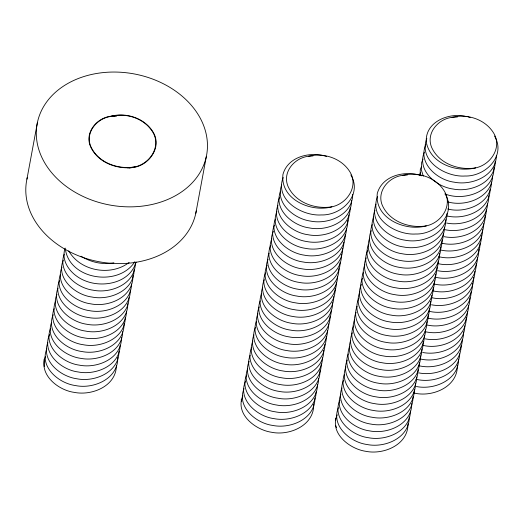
<?xml version="1.0" encoding="UTF-8"?>
<svg xmlns="http://www.w3.org/2000/svg" width="524" height="524" viewBox="0 0 524 524"><rect width="100%" height="100%" fill="white"/><g stroke="black" fill="none" stroke-linecap="round" stroke-linejoin="round"><path stroke-width="0.79" d="M45.359 356.575C38.376 374.444 57.974 390.19 74.231 392.371C91.936 395.947 116.177 386.181 116.387 365.7M65.343 248.998C69.541 280.039 118.771 287.06 134.832 261.692M242.894 395.777C234.706 413.849 255.227 429.909 271.458 432.241C289.693 436.053 314.597 425.252 313.68 404.03M337.22 414.844C329.026 432.916 349.554 448.976 365.778 451.308C383.738 455.002 408.34 444.725 407.967 423.87M420.104 175.029L420.3 169.507L421.499 166.567M117.717 357.355C118.634 378.57 93.737 389.371 75.495 385.559C58.799 383.398 39.156 366.944 46.839 348.774M118.948 351.309C119.315 372.164 94.72 382.441 76.759 378.754C60.319 376.527 40.977 360.761 47.802 342.703M120.173 345.264C119.963 365.745 95.722 375.512 78.024 371.942C61.039 369.826 41.18 352.691 49.662 334.417M121.47 337.685C121.843 358.547 97.241 368.824 79.281 365.13C62.585 362.962 42.942 346.508 50.625 328.345M122.695 331.64C122.492 352.121 98.243 361.894 80.545 358.318C64.105 356.097 44.763 340.331 51.588 322.267M124.031 323.295C124.948 344.517 100.045 355.318 81.81 351.506C65.114 349.344 45.47 332.891 53.147 314.721M125.256 317.256C125.629 338.111 101.027 348.388 83.067 344.694C66.627 342.473 47.291 326.707 54.11 308.643M126.481 311.21C126.277 331.692 102.029 341.458 84.331 337.888C67.635 335.72 47.992 319.267 55.675 301.097M127.784 303.632C128.151 324.487 103.555 334.764 85.595 331.076C68.899 328.908 49.256 312.455 56.933 294.292M129.009 297.586C128.799 318.068 104.558 327.834 86.86 324.264C70.419 322.044 51.077 306.271 57.895 288.213M130.306 290.008C130.679 310.87 106.077 321.147 88.117 317.452C71.421 315.284 51.778 298.837 59.461 280.668M131.531 283.969C131.328 304.451 107.079 314.217 89.381 310.64C72.941 308.42 53.599 292.654 60.424 274.589M132.867 275.624C133.784 296.839 108.881 307.64 90.645 303.828C73.95 301.667 54.306 285.213 61.983 267.043M134.092 269.578C134.465 290.434 109.863 300.711 91.91 297.023C75.207 294.855 55.57 278.401 63.247 260.232M135.316 263.533C135.113 284.015 110.865 293.781 93.167 290.211C76.727 287.984 57.385 272.218 64.21 254.16M314.904 397.991C315.278 418.846 290.676 429.123 272.716 425.429C256.02 423.268 236.383 406.814 244.06 388.644M316.129 391.945C315.926 412.427 291.678 422.193 273.98 418.624C256.996 416.508 237.136 399.373 245.618 381.099M317.433 384.367C317.799 405.222 293.204 415.499 275.244 411.812C258.548 409.644 238.905 393.19 246.581 375.027M318.658 378.321C318.448 398.803 294.206 408.569 276.508 405C260.068 402.779 240.726 387.007 247.544 368.948M319.994 369.977C320.904 391.199 296.008 402 277.766 398.188C261.07 396.02 241.426 379.572 249.11 361.403M321.219 363.931C321.592 384.793 296.99 395.07 279.03 391.376C262.589 389.155 243.247 373.389 250.072 355.324M322.443 357.892C322.24 378.374 297.992 388.14 280.294 384.564C263.598 382.402 243.955 365.949 251.631 347.779M323.74 350.314C324.114 371.169 299.512 381.446 281.552 377.758C264.856 375.59 245.219 359.137 252.896 340.967M324.965 344.268C324.762 364.75 300.514 374.516 282.816 370.946C266.375 368.719 247.033 352.953 253.858 334.895M326.269 336.69C326.635 357.551 302.04 367.828 284.08 364.134C267.384 361.966 247.741 345.512 255.417 327.349M327.493 330.644C327.284 351.126 303.042 360.898 285.344 357.322C268.904 355.102 249.562 339.336 256.387 321.271M328.758 323.839C328.548 344.32 304.306 354.086 286.602 350.51C269.906 348.349 250.262 331.895 257.946 313.725M330.055 316.26C330.428 337.115 305.826 347.392 287.866 343.698C271.17 341.537 251.527 325.083 259.21 306.913M331.279 310.215C331.076 330.696 306.828 340.462 289.13 336.893C272.69 334.666 253.347 318.9 260.173 300.841M332.576 302.636C332.95 323.491 308.348 333.768 290.394 330.081C273.692 327.913 254.055 311.459 261.731 293.296M333.801 296.591C333.598 317.072 309.35 326.838 291.652 323.269C275.211 321.048 255.869 305.276 262.694 287.218M335.137 288.246C336.054 309.468 311.158 320.269 292.916 316.457C276.22 314.289 256.577 297.842 264.253 279.672M336.362 282.2C336.736 303.062 312.14 313.339 294.18 309.645C277.484 307.483 257.841 291.03 265.517 272.86M337.594 276.161C337.384 296.643 313.142 306.409 295.438 302.833C278.46 300.717 258.594 283.589 267.083 265.314M338.89 268.583C339.264 289.438 314.662 299.715 296.702 296.027C280.006 293.859 260.363 277.406 268.046 259.236M340.115 262.537C339.912 283.019 315.664 292.785 297.966 289.215C281.526 286.988 262.183 271.222 269.009 253.164M341.452 254.192C342.369 275.414 317.465 286.215 299.23 282.403C282.528 280.235 262.891 263.782 270.567 245.618M342.676 248.147C343.05 269.009 318.448 279.285 300.488 275.591C283.792 273.423 264.148 256.976 271.832 238.806M343.901 242.108C343.698 262.589 319.45 272.356 301.752 268.779C284.768 266.664 264.908 249.535 273.39 231.261M345.198 234.529C345.571 255.385 320.976 265.661 303.016 261.967C286.32 259.806 266.677 243.352 274.353 225.182M346.43 228.484C346.22 248.966 321.978 258.732 304.274 255.155C287.833 252.935 268.498 237.169 275.316 219.111M347.759 220.139C348.676 241.361 323.78 252.162 305.538 248.35C288.842 246.182 269.198 229.728 276.882 211.565M348.951 214.86C348.748 235.342 324.5 245.108 306.802 241.538C290.362 239.317 271.019 223.545 277.844 205.487M350.215 208.048C350.006 228.529 325.764 238.302 308.066 234.726C291.082 232.61 271.222 215.482 279.705 197.207M351.512 200.469C351.886 221.331 327.284 231.608 309.324 227.914C292.628 225.752 272.984 209.299 280.668 191.129M352.737 194.43C352.534 214.912 328.286 224.678 310.588 221.102C294.147 218.881 274.805 203.116 281.63 185.051M409.231 417.058C409.604 437.913 385.002 448.19 367.042 444.503C350.346 442.335 330.703 425.881 338.38 407.711M410.456 411.012C410.246 431.494 386.005 441.26 368.306 437.691C351.322 435.575 331.463 418.44 339.945 400.166M411.753 403.434C412.126 424.296 387.524 434.573 369.564 430.879C352.868 428.711 333.231 412.257 340.908 394.094M413.017 396.622C413.39 417.484 388.788 427.761 370.828 424.067C354.388 421.846 335.046 406.08 341.871 388.015M414.281 389.81C414.648 410.672 390.053 420.949 372.092 417.255C355.396 415.093 335.753 398.64 343.43 380.47M415.539 383.005C415.912 403.86 391.31 414.137 373.357 410.443C356.916 408.222 337.574 392.456 344.392 374.391M416.77 376.959C416.56 397.441 392.319 407.207 374.614 403.637C357.918 401.469 338.275 385.016 345.958 366.846M418.067 369.381C418.44 390.236 393.838 400.513 375.878 396.825C359.182 394.657 339.539 378.204 347.222 360.04M419.324 362.569C419.698 383.43 395.103 393.707 377.142 390.013C360.702 387.793 341.36 372.02 348.185 353.962M420.589 355.757C420.962 376.618 396.36 386.895 378.407 383.201C361.704 381.033 342.067 364.586 349.744 346.416M421.853 348.945C422.226 369.806 397.624 380.083 379.664 376.389C363.224 374.169 343.882 358.403 350.707 340.338M423.15 341.373C424.067 362.588 399.164 373.389 380.928 369.577C364.232 367.416 344.589 350.962 352.266 332.792M424.375 335.327C424.748 356.182 400.153 366.459 382.192 362.765C365.49 360.604 345.853 344.15 353.53 325.98M425.606 329.282C425.396 349.763 401.155 359.529 383.45 355.96C367.01 353.733 347.667 337.967 354.493 319.909M426.903 321.703C427.276 342.565 402.674 352.842 384.714 349.148C368.018 346.98 348.375 330.526 356.058 312.363M428.167 314.891C428.534 335.753 403.939 346.03 385.978 342.336C369.538 340.115 350.196 324.343 357.021 306.285M429.392 308.852C429.182 329.334 404.941 339.1 387.243 335.524C370.54 333.362 350.903 316.909 358.58 298.739M430.689 301.274C431.062 322.129 406.46 332.406 388.5 328.712C371.804 326.55 352.161 310.097 359.844 291.927M431.914 295.228C431.711 315.71 407.462 325.476 389.764 321.9C372.78 319.791 352.921 302.656 361.403 284.381M433.21 287.65C433.584 308.505 408.989 318.782 391.028 315.094C374.333 312.926 354.689 296.473 362.366 278.31M434.475 280.838C434.848 301.7 410.246 311.977 392.286 308.282C375.846 306.062 356.51 290.289 363.329 272.231M435.739 274.026C436.112 294.888 411.51 305.164 393.55 301.47C376.854 299.302 357.211 282.855 364.894 264.686M437.003 267.214C437.37 288.076 412.774 298.353 394.814 294.658C378.118 292.497 358.475 276.043 366.152 257.873M438.228 261.175C438.018 281.657 413.777 291.423 396.079 287.846C379.094 285.731 359.235 268.602 367.717 250.328M439.525 253.596C439.898 274.452 415.296 284.728 397.336 281.034C380.64 278.873 360.997 262.419 368.68 244.249M440.789 246.784C441.162 267.64 416.56 277.917 398.6 274.229C382.16 272.002 362.818 256.236 369.643 238.178M442.046 239.972C442.42 260.834 417.825 271.111 399.864 267.417C383.168 265.249 363.525 248.795 371.202 230.632M443.311 233.16C443.684 254.022 419.082 264.299 401.122 260.605C384.681 258.384 365.346 242.612 372.164 224.554M444.535 227.121C444.332 247.603 420.084 257.369 402.386 253.793C385.69 251.631 366.047 235.178 373.73 217.008M445.839 219.543C446.206 240.398 421.61 250.675 403.65 246.981C386.954 244.819 367.311 228.366 374.988 210.196M447.064 213.497C446.854 233.979 422.613 243.745 404.914 240.169C388.474 237.948 369.132 222.183 375.957 204.124M457.334 365.117C458.218 386.889 432.077 397.775 413.593 392.902M458.559 359.071C458.932 379.926 434.331 390.203 416.37 386.516M459.751 353.792C458.847 374.418 433.846 383.764 416.121 379.284M461.087 345.447C461.454 366.309 436.859 376.586 418.899 372.892M462.312 339.408C462.044 360.427 436.603 370.272 418.643 365.66M463.609 331.83C463.936 353.235 438.116 363.591 419.907 358.848M464.834 325.784C464.631 346.266 440.383 356.032 422.685 352.462M466.17 317.439C467.054 339.218 440.913 350.098 422.429 345.224M467.395 311.394C467.768 332.255 443.166 342.532 425.213 338.838M468.62 305.348C468.351 326.373 442.911 336.218 424.957 331.607M469.923 297.776C470.244 319.175 444.431 329.531 426.215 324.795M471.148 291.73C470.88 312.749 445.439 322.594 427.479 317.983M472.484 283.386C473.369 305.158 447.227 316.044 428.743 311.171M473.709 277.34C474.082 298.195 449.481 308.472 431.521 304.785M474.934 271.294C474.665 292.313 449.225 302.158 431.265 297.553M476.231 263.716C476.558 285.122 450.738 295.477 432.529 290.741M477.456 257.677C477.187 278.696 451.747 288.541 433.793 283.929M478.792 249.332C479.683 271.104 453.542 281.991 435.051 277.117M480.017 243.287C480.39 264.142 455.795 274.419 437.835 270.731M481.32 235.708C482.204 257.487 456.063 268.367 437.579 263.493M482.545 229.663C482.873 251.068 457.052 261.424 438.843 256.688M483.77 223.617C483.501 244.643 458.061 254.487 440.101 249.876M485.106 215.272C485.99 237.051 459.849 247.937 441.365 243.064M486.298 210C486.089 230.481 461.847 240.247 444.142 236.671M487.523 203.954C486.619 224.573 461.618 233.927 443.894 229.44M488.853 195.609C489.226 216.464 464.631 226.741 446.671 223.054M490.084 189.564C489.809 210.583 464.369 220.427 446.415 215.823M491.381 181.985C491.709 203.391 465.888 213.746 447.679 209.011M492.606 175.946C492.252 197.535 465.639 207.334 447.424 201.779M493.942 167.601C494.61 191.607 464.244 201.733 444.896 193.913M495.167 161.556C495.54 182.411 470.938 192.688 452.978 189C436.282 186.832 416.639 170.379 424.322 152.209M496.392 155.51C496.189 175.992 471.941 185.758 454.243 182.188C437.258 180.073 417.399 162.938 425.881 144.663M26.927 179.143L37.446 122.38M195.806 213.281L206.325 156.525A86.159 66.672 10.5 0 0 91.72 74.441A86.159 66.672 10.5 0 0 67.609 187.396A86.159 66.672 10.5 0 0 206.325 156.525M136.089 262.046C130.116 282.842 103.425 288.187 85.333 280.871C72.626 276.109 60.031 262.36 65.172 248.081M283.189 177.505C274.327 199.795 302.001 216.281 321.35 214.938C341.55 215.6 362.837 195.013 350.851 174.937M377.516 196.579C368.654 218.862 396.327 235.348 415.676 234.005C435.87 234.673 457.157 214.08 445.171 194.011M426.844 138.591C417.982 160.875 445.655 177.361 465.004 176.018C485.204 176.686 506.492 156.093 494.505 136.024M423.058 159.021L421.565 162.695L421.309 169.802L423.294 176.182M419.338 175.586L420.536 172.645M129.159 262.426C110.905 276.58 80.192 271.294 68.749 250.858M134.648 166.96C149.628 163.94 161.359 146.884 153.021 132.526C144.748 118.503 126.638 112.47 111.193 116.413C97.235 117.972 84.895 132.31 90.75 146.379C98.034 162.722 117.815 169.658 134.648 166.96L127.705 167.935M134.779 167.235C149.903 164.189 161.759 146.962 153.335 132.454C144.978 118.293 126.684 112.195 111.088 116.184C96.986 117.756 84.528 132.238 90.442 146.451C97.798 162.957 117.776 169.959 134.779 167.235L129.323 168.001M331.869 206.829C346.849 203.81 358.586 186.754 350.242 172.396C341.969 158.366 323.858 152.34 308.42 156.283C294.455 157.842 282.122 172.18 287.971 186.249C295.261 202.592 315.035 209.528 331.869 206.829C310.961 212.659 279.999 199.336 282.96 174.368C287.918 156.368 310.575 151.253 326.511 156.473M475.523 167.909C490.503 164.896 502.241 147.84 493.896 133.476C485.624 119.452 467.513 113.42 452.074 117.363C438.11 118.922 425.776 133.266 431.625 147.336C438.916 163.671 458.69 170.614 475.523 167.909C456.266 172.665 430.8 163.691 426.359 142.554C424.381 121.935 449.219 112.005 466.353 116.583M426.195 225.896C441.175 222.877 452.906 205.821 444.568 191.463C436.296 177.439 418.185 171.407 402.74 175.35C388.775 176.909 376.442 191.247 382.297 205.316C389.581 221.659 409.362 228.595 426.195 225.896C405.288 231.726 374.326 218.403 377.28 193.435C382.35 175.173 405.53 170.149 421.584 175.802M113.891 262.747C102.612 265.006 90.731 262.242 81.037 256.223M111.088 116.184L116.505 115.778M111.193 116.413L116.557 116.014M452.074 117.363L457.432 116.97M308.42 156.283L313.011 155.942M402.74 175.35L407.338 175.009M467.919 116.787L470.166 117.559M335.805 425.586L336.578 427.735M335.629 418.198L335.681 420.412M241.302 399.131L241.354 401.345M44.081 359.261L44.258 366.643M196.251 210.956A86.159 66.672 10.5 0 1 97.949 261.522A86.159 66.672 10.5 0 1 27.281 177.603"/></g></svg>
